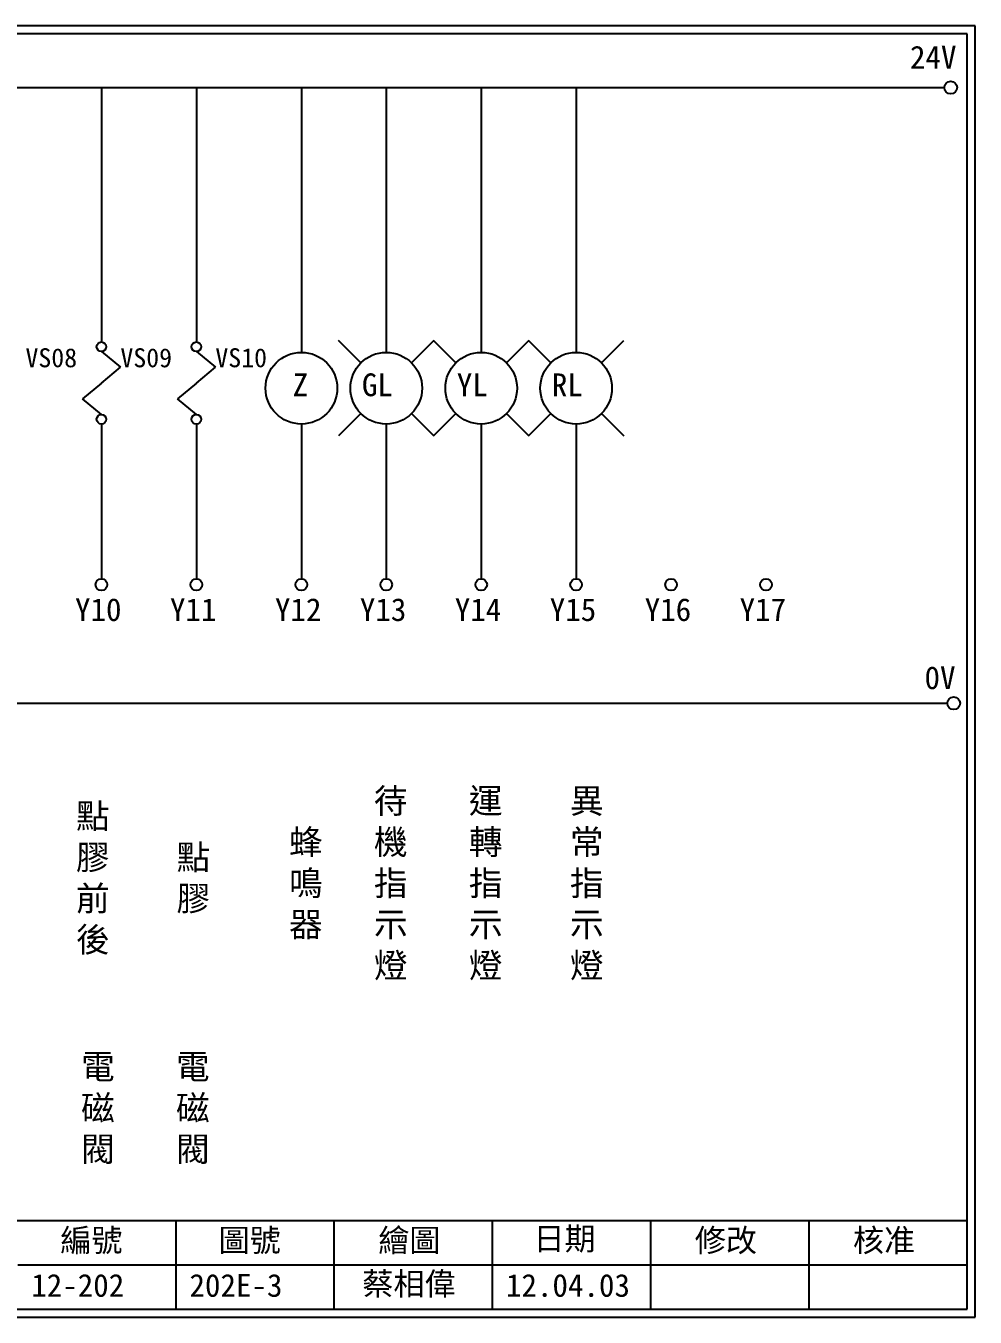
# Model space of a CAD drawing. Extents: x 926 to 1213, y 3 to 207.
# Drawn here: x 1062.8 to 1212.7, y 3 to 207 of the extents above; entities that cross this region are included whole.
import ezdxf

# ---------------------------------------------------------------- set-up
doc = ezdxf.new("R2010")
doc.units = 0
doc.layers.get('0').update_dxf_attribs({"linetype": 'CONTINUOUS'})
doc.layers.add('圖框層', color=7, linetype='CONTINUOUS')
doc.layers.add('標尺寸層', color=3, linetype='CONTINUOUS')
doc.styles.add('CNS', font='romanc.shx', dxfattribs={"bigfont": 'chineset.shx'})
doc.styles.add('STSL', font='KAIU.TTF')

msp = doc.modelspace()

# ---------------------------------------------------------------- linework, layer by layer
for centre in [(1208.88, 197.22), (1209.36, 99.96)]:
    msp.add_circle(centre, 1)
at = {"layer": '圖框層', "color": 7}
for p, q in [((1212.74, 206.97), (925.74, 206.97)), ((1212.74, 3), (1212.74, 206.97)), ((1211.49, 205.72), (926.99, 205.72)), ((1211.49, 4.25), (1211.49, 205.72)), ((926.99, 18.25), (1211.49, 18.25)), ((1086.49, 4.25), (1086.49, 18.25)), ((1111.49, 4.25), (1111.49, 18.25)), ((1136.49, 4.25), (1136.49, 18.25)), ((1161.49, 4.25), (1161.49, 18.25)), ((1186.49, 4.25), (1186.49, 18.25)), ((1061.49, 11.25), (1211.49, 11.25)), ((926.99, 4.25), (1211.49, 4.25)), ((925.74, 3), (1212.74, 3))]:
    msp.add_line(p, q, dxfattribs=at)
at = {"layer": '標尺寸層', "color": 7}
for p, q in [((930.28, 197.22), (1207.88, 197.22)), ((1074.7, 197.22), (1074.7, 157.03)), ((1089.7, 197.22), (1089.7, 157.03)), ((1106.29, 197.22), (1106.29, 155.39)), ((1119.7, 197.22), (1119.7, 155.39)), ((1134.7, 197.22), (1134.7, 155.39)), ((1149.7, 197.22), (1149.7, 155.39)), ((1115.69, 153.73), (1112.16, 157.27)), ((1123.7, 153.73), (1127.24, 157.27)), ((1130.69, 153.73), (1127.16, 157.27)), ((1138.7, 153.73), (1142.24, 157.27)), ((1145.69, 153.73), (1142.16, 157.27)), ((1153.7, 153.73), (1157.24, 157.27)), ((1074.7, 155.53), (1077.7, 153.04)), ((1089.7, 155.53), (1092.7, 153.04)), ((1074.7, 150.55), (1077.7, 153.04)), ((1089.7, 150.55), (1092.7, 153.04)), ((1074.7, 150.55), (1071.7, 148.06)), ((1089.7, 150.55), (1086.7, 148.06)), ((1074.7, 145.57), (1071.7, 148.06)), ((1089.7, 145.57), (1086.7, 148.06)), ((1115.69, 145.73), (1112.16, 142.19)), ((1123.7, 145.73), (1127.24, 142.19)), ((1130.69, 145.73), (1127.16, 142.19)), ((1138.7, 145.73), (1142.24, 142.19)), ((1145.69, 145.73), (1142.16, 142.19)), ((1153.7, 145.73), (1157.24, 142.19)), ((1074.7, 144.07), (1074.7, 119.62)), ((1089.7, 144.07), (1089.7, 119.62)), ((1106.29, 144.07), (1106.29, 119.62)), ((1119.7, 144.07), (1119.7, 119.62)), ((1134.7, 144.07), (1134.7, 119.62)), ((1149.7, 144.07), (1149.7, 119.62)), ((930.49, 99.96), (1208.36, 99.96))]:
    msp.add_line(p, q, dxfattribs=at)
for centre, radius in [((1074.7, 156.28), 0.751), ((1089.7, 156.28), 0.751), ((1106.29, 149.73), 5.66), ((1119.7, 149.73), 5.66), ((1134.7, 149.73), 5.66), ((1149.7, 149.73), 5.66), ((1074.7, 144.82), 0.751), ((1089.7, 144.82), 0.751), ((1074.7, 118.7), 0.92), ((1089.7, 118.7), 0.92), ((1106.29, 118.7), 0.92), ((1119.7, 118.7), 0.92), ((1134.7, 118.7), 0.92), ((1149.7, 118.7), 0.92), ((1164.7, 118.7), 0.92), ((1179.7, 118.7), 0.92)]:
    msp.add_circle(centre, radius, dxfattribs=at)

# ---------------------------------------------------------------- texts
at = {"layer": '圖框層', "color": 4, "style": 'STSL'}
for s, height, p in [('24V', 3.6, (1202.44, 200.22)), ('VS08', 3, (1062.7, 153.04)), ('VS09', 3, (1077.7, 153.04)), ('VS10', 3, (1092.7, 153.04)), ('Z', 3.6, (1104.92, 148.47)), ('GL', 3.6, (1115.85, 148.47)), ('YL', 3.6, (1130.85, 148.47)), ('RL', 3.6, (1145.85, 148.47)), ('Y10', 3.6, (1070.53, 112.96)), ('Y11', 3.6, (1085.53, 112.96)), ('Y12', 3.6, (1102.12, 112.96)), ('Y13', 3.6, (1115.53, 112.96)), ('Y14', 3.6, (1130.53, 112.96)), ('Y15', 3.6, (1145.53, 112.96)), ('Y16', 3.6, (1160.53, 112.96)), ('Y17', 3.6, (1175.53, 112.96)), ('0V', 3.6, (1204.74, 102.2)), ('編號', 3.6, (1068.21, 13.34)), ('圖號', 3.6, (1093.21, 13.34)), ('繪圖', 3.6, (1118.44, 13.34)), ('日期', 3.6, (1142.96, 13.59)), ('修改', 3.6, (1168.44, 13.34)), ('核准', 3.6, (1193.44, 13.34)), ('蔡相偉', 3.6, (1115.93, 6.47)), ('12-202', 3.6, (1063.61, 6.22)), ('202E-3', 3.6, (1088.61, 6.22)), ('12.04.03', 3.6, (1138.61, 6.22))]:
    msp.add_text(s, height=height, dxfattribs=at).set_placement(p)
at = {"layer": '標尺寸層', "color": 7, "char_height": 3.9, "attachment_point": 5, "style": 'CNS'}
for s, insert, width in [('{\\fDFKai-SB|b0|i0|c136|p65;待機指示燈}', (1120.41, 71.35), 2.8481), ('{\\fDFKai-SB|b0|i0|c136|p65;運轉指示燈}', (1135.41, 71.35), 2.8481), ('{\\fDFKai-SB|b0|i0|c136|p65;異常指示燈}', (1151.38, 71.35), 2.8481), ('{\\fDFKai-SB|b0|i0|c136|p65;點膠前後}', (1073.35, 72.17), 2.8481), ('{\\fDFKai-SB|b0|i0|c136|p65;蜂鳴器}', (1107, 71.35), 2.8481), ('{\\fDFKai-SB|b0|i0|c136|p65;點膠}', (1089.23, 72.17), 2.8481), ('{\\fDFKai-SB|b0|i0|c136|p65;電磁閥}', (1074.14, 35.84), 8.6627), ('{\\fDFKai-SB|b0|i0|c136|p65;電磁閥}', (1089.14, 35.84), 8.6627)]:
    msp.add_mtext(s, dxfattribs=dict(at, insert=insert, width=width))

doc.saveas('drawing.dxf')
